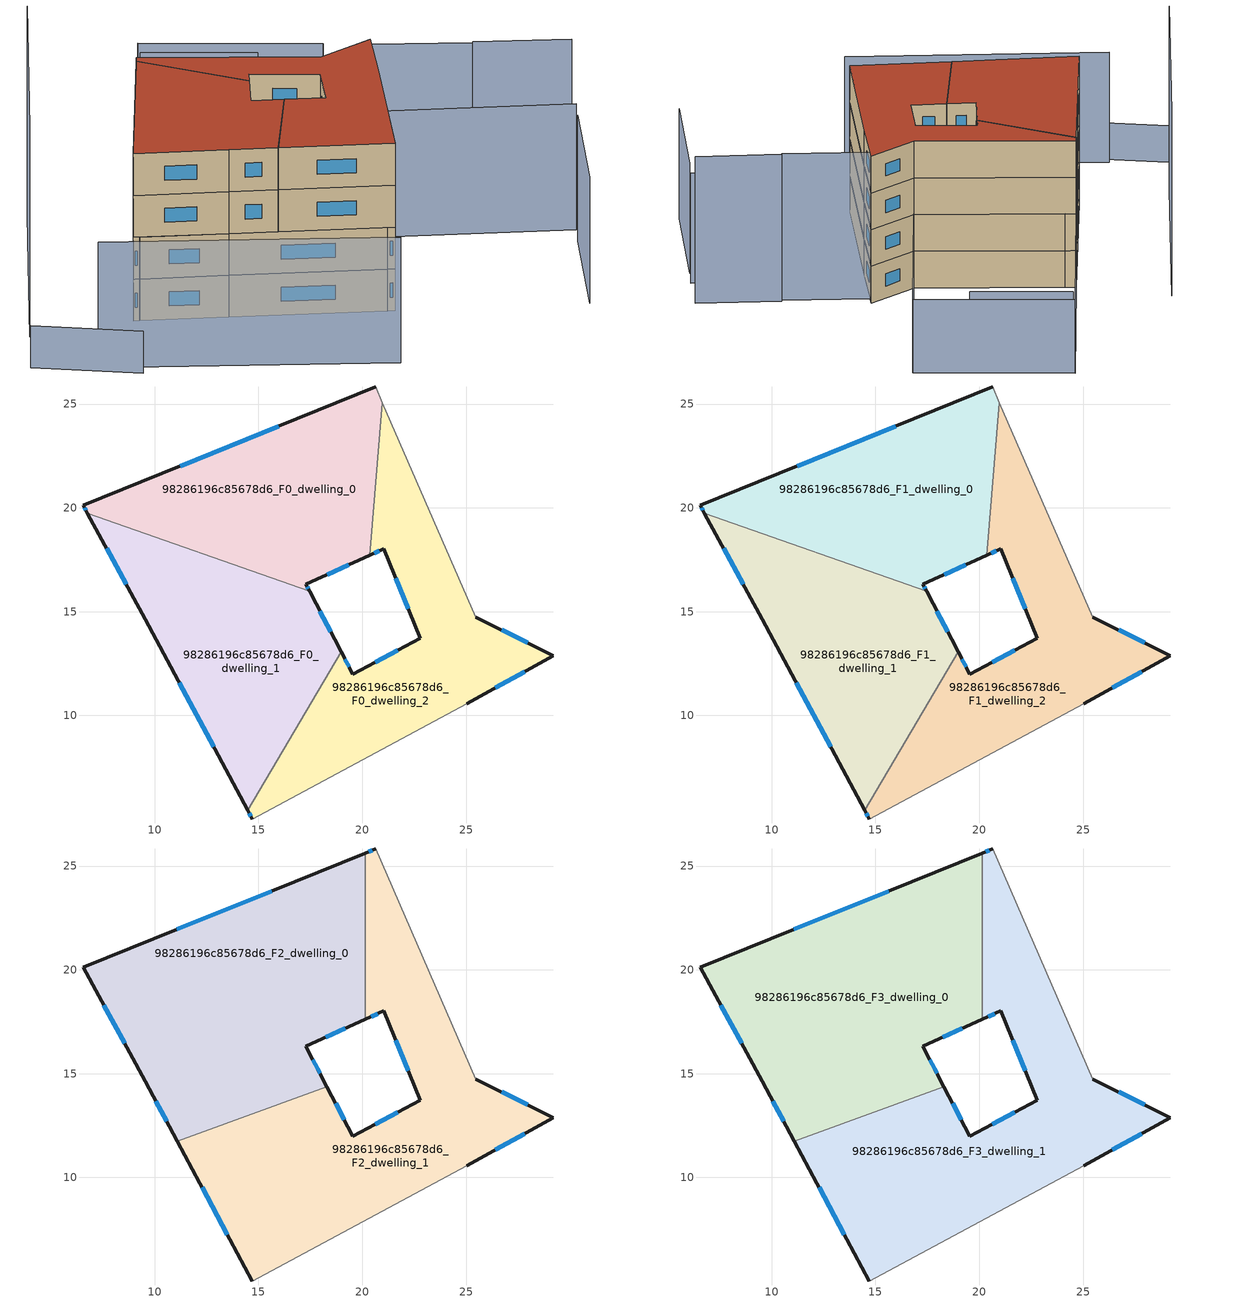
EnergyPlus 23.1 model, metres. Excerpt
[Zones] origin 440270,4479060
98286196c85678d6_F0_dwelling_0
 floor ground (EU_floor_Construction): 20.65,25.82 20.98,25.07 20.36,17.71 17.29,16.31 17.46,15.98 6.76,19.75 6.55,20.13 z0
 wall outside (EU_wall_Construction): 17.46,15.98 17.29,16.31 20.36,17.71 / 20.65,25.82 6.55,20.13 6.76,19.75 z0:3
 wall adiabatic (EU_wall_Construction): 20.98,25.07 20.65,25.82 z0:3
 wall to 98286196c85678d6_F0_dwelling_2 (EU_wall_Construction): 20.36,17.71 20.98,25.07 z0:3
 wall to 98286196c85678d6_F0_dwelling_1 (EU_wall_Construction): 6.76,19.75 17.46,15.98 z0:3
 window (EU_Window_Construction): 18.31,16.78 19.34,17.25 / 17.4,16.09 17.35,16.2 / 6.62,20 6.69,19.87 / 15.98,23.93 11.22,22.02 z0.99:2.01
98286196c85678d6_F0_dwelling_1
 floor ground (EU_floor_Construction): 17.46,15.98 18.98,13.08 14.48,5.43 9.54,14.63 6.76,19.75 z0
 wall outside (EU_wall_Construction): 18.98,13.08 17.46,15.98 / 6.76,19.75 9.54,14.63 14.48,5.43 z0:3
 wall to 98286196c85678d6_F0_dwelling_2 (EU_wall_Construction): 14.48,5.43 18.98,13.08 z0:3
 window (EU_Window_Construction): 18.48,14.04 17.96,15.02 / 11.18,11.58 12.84,8.48 / 7.68,18.05 8.62,16.33 z0.99:2.01
98286196c85678d6_F0_dwelling_2
 floor ground (EU_floor_Construction): 20.98,25.07 25.47,14.74 29.21,12.88 25.03,10.56 14.71,5.01 14.48,5.43 18.98,13.08 19.55,11.98 22.79,13.71 21.04,18.03 20.36,17.71 z0
 wall outside (EU_wall_Construction): 14.48,5.43 14.71,5.01 / 20.36,17.71 21.04,18.03 22.79,13.71 19.55,11.98 18.98,13.08 / 25.03,10.56 29.21,12.88 25.47,14.74 z0:3
 wall adiabatic (EU_wall_Construction): 25.47,14.74 20.98,25.07 / 14.71,5.01 25.03,10.56 z0:3
 window (EU_Window_Construction): 14.56,5.29 14.63,5.15 / 19.36,12.34 19.17,12.71 / 21.72,13.14 20.63,12.55 / 21.62,16.6 22.21,15.14 / 20.59,17.82 20.82,17.92 / 27.97,13.49 26.71,14.12 / 26.41,11.33 27.82,12.11 z0.99:2.01
98286196c85678d6_F1_dwelling_0
 floor to 98286196c85678d6_F0_dwelling_0 (EU_floor_Construction): 20.65,25.82 20.98,25.07 20.36,17.71 17.29,16.31 17.46,15.98 6.76,19.75 6.55,20.13 z3
 wall outside (EU_wall_Construction): 17.46,15.98 17.29,16.31 20.36,17.71 / 20.65,25.82 6.55,20.13 6.76,19.75 z3:6
 wall adiabatic (EU_wall_Construction): 20.98,25.07 20.65,25.82 z3:6
 wall to 98286196c85678d6_F1_dwelling_2 (EU_wall_Construction): 20.36,17.71 20.98,25.07 z3:6
 wall to 98286196c85678d6_F1_dwelling_1 (EU_wall_Construction): 6.76,19.75 17.46,15.98 z3:6
 window (EU_Window_Construction): 18.31,16.78 19.34,17.25 / 17.4,16.09 17.35,16.2 / 6.62,20 6.69,19.87 / 15.98,23.93 11.22,22.02 z3.99:5.01
98286196c85678d6_F1_dwelling_1
 floor to 98286196c85678d6_F0_dwelling_1 (EU_floor_Construction): 17.46,15.98 18.98,13.08 14.48,5.43 9.54,14.63 6.76,19.75 z3
 wall outside (EU_wall_Construction): 18.98,13.08 17.46,15.98 / 6.76,19.75 9.54,14.63 14.48,5.43 z3:6
 wall to 98286196c85678d6_F1_dwelling_2 (EU_wall_Construction): 14.48,5.43 18.98,13.08 z3:6
 window (EU_Window_Construction): 18.48,14.04 17.96,15.02 / 11.18,11.58 12.84,8.48 / 7.68,18.05 8.62,16.33 z3.99:5.01
98286196c85678d6_F1_dwelling_2
 floor to 98286196c85678d6_F0_dwelling_2 (EU_floor_Construction): 20.98,25.07 25.47,14.74 29.21,12.88 25.03,10.56 14.71,5.01 14.48,5.43 18.98,13.08 19.55,11.98 22.79,13.71 21.04,18.03 20.36,17.71 z3
 wall outside (EU_wall_Construction): 14.48,5.43 14.71,5.01 / 20.36,17.71 21.04,18.03 22.79,13.71 19.55,11.98 18.98,13.08 / 25.03,10.56 29.21,12.88 25.47,14.74 z3:6
 wall adiabatic (EU_wall_Construction): 25.47,14.74 20.98,25.07 / 14.71,5.01 25.03,10.56 z3:6
 window (EU_Window_Construction): 14.56,5.29 14.63,5.15 / 19.36,12.34 19.17,12.71 / 21.72,13.14 20.63,12.55 / 21.62,16.6 22.21,15.14 / 20.59,17.82 20.82,17.92 / 27.97,13.49 26.71,14.12 / 26.41,11.33 27.82,12.11 z3.99:5.01
98286196c85678d6_F2_dwelling_0
 floor to 98286196c85678d6_F1_dwelling_0 (EU_floor_Construction): 20.13,25.61 20.13,17.61 17.29,16.31 17.46,15.98 6.76,19.75 6.55,20.13 z6
 floor to 98286196c85678d6_F1_dwelling_1 (EU_floor_Construction): 17.46,15.98 18.3,14.37 11.09,11.75 9.54,14.63 6.76,19.75 z6
 wall outside (EU_wall_Construction): 20.13,25.61 6.55,20.13 9.54,14.63 11.09,11.75 / 18.3,14.37 17.29,16.31 20.13,17.61 z6:9
 wall to 98286196c85678d6_F2_dwelling_1 (EU_wall_Construction): 20.13,17.61 20.13,25.61 / 11.09,11.75 18.3,14.37 z6:9
 window (EU_Window_Construction): 15.63,23.79 11.05,21.95 / 18.23,16.74 19.19,17.18 / 17.97,15.02 17.63,15.67 / 10.06,13.68 10.58,12.7 / 7.54,18.31 8.55,16.45 z6.99:8.01
98286196c85678d6_F2_dwelling_1
 floor to 98286196c85678d6_F1_dwelling_0 (EU_floor_Construction): 20.65,25.82 20.98,25.07 20.36,17.71 20.13,17.61 20.13,25.61 z6
 floor to 98286196c85678d6_F1_dwelling_2 (EU_floor_Construction): 20.98,25.07 25.47,14.74 29.21,12.88 25.03,10.56 14.71,5.01 14.48,5.43 18.98,13.08 19.55,11.98 22.79,13.71 21.04,18.03 20.36,17.71 z6
 floor to 98286196c85678d6_F1_dwelling_1 (EU_floor_Construction): 18.3,14.37 18.98,13.08 14.48,5.43 11.09,11.75 z6
 wall outside (EU_wall_Construction): 11.09,11.75 14.71,5.01 / 20.13,17.61 21.04,18.03 22.79,13.71 19.55,11.98 18.3,14.37 / 20.65,25.82 20.13,25.61 / 25.03,10.56 29.21,12.88 25.47,14.74 z6:9
 wall adiabatic (EU_wall_Construction): 25.47,14.74 20.65,25.82 / 14.71,5.01 25.03,10.56 z6:9
 window (EU_Window_Construction): 12.29,9.51 13.51,7.24 / 19.14,12.77 18.72,13.58 / 21.72,13.14 20.63,12.55 / 21.62,16.6 22.21,15.14 / 20.44,17.75 20.74,17.89 / 20.48,25.75 20.3,25.68 / 27.97,13.49 26.71,14.12 / 26.41,11.33 27.82,12.11 z6.99:8.01
98286196c85678d6_F3_dwelling_0
 floor to 98286196c85678d6_F2_dwelling_0 (EU_floor_Construction): 20.13,25.61 20.13,17.61 17.29,16.31 18.3,14.37 11.09,11.75 9.54,14.63 6.55,20.13 z9
 wall outside (EU_wall_Construction): 20.13,25.61 6.55,20.13 9.54,14.63 11.09,11.75 / 18.3,14.37 17.29,16.31 20.13,17.61 z9:12
 wall to 98286196c85678d6_F3_dwelling_1 (EU_wall_Construction): 20.13,17.61 20.13,25.61 / 11.09,11.75 18.3,14.37 z9:12
 window (EU_Window_Construction): 15.63,23.79 11.05,21.95 / 18.23,16.74 19.19,17.18 / 17.97,15.02 17.63,15.67 / 10.06,13.68 10.58,12.7 / 7.54,18.31 8.55,16.45 z9.99:11.01
 roof outside (EU_roof_Construction): 18.3,14.37 17.29,16.31 20.13,17.61 20.13,25.61 6.55,20.13 9.54,14.63 11.09,11.75 z12
98286196c85678d6_F3_dwelling_1
 floor to 98286196c85678d6_F2_dwelling_1 (EU_floor_Construction): 20.65,25.82 25.47,14.74 29.21,12.88 25.03,10.56 14.71,5.01 11.09,11.75 18.3,14.37 19.55,11.98 22.79,13.71 21.04,18.03 20.13,17.61 20.13,25.61 z9
 wall outside (EU_wall_Construction): 11.09,11.75 14.71,5.01 / 20.13,17.61 21.04,18.03 22.79,13.71 19.55,11.98 18.3,14.37 / 20.65,25.82 20.13,25.61 / 25.03,10.56 29.21,12.88 25.47,14.74 z9:12
 wall adiabatic (EU_wall_Construction): 25.47,14.74 20.65,25.82 / 14.71,5.01 25.03,10.56 z9:12
 window (EU_Window_Construction): 12.29,9.51 13.51,7.24 / 19.14,12.77 18.72,13.58 / 21.72,13.14 20.63,12.55 / 21.62,16.6 22.21,15.14 / 20.44,17.75 20.74,17.89 / 20.48,25.75 20.3,25.68 / 27.97,13.49 26.71,14.12 / 26.41,11.33 27.82,12.11 z9.99:11.01
 roof outside (EU_roof_Construction): 25.03,10.56 29.21,12.88 25.47,14.74 20.65,25.82 20.13,25.61 20.13,17.61 21.04,18.03 22.79,13.71 19.55,11.98 18.3,14.37 11.09,11.75 14.71,5.01 z12
shading: 20.76,-6.23 29.5,-1.7 / 14.69,5.05 25.03,10.56 / 25.03,10.56 31.13,-0.91 / -1.13,19.35 7.27,1.49 z0:9; 34.36,0.79 31.45,6.56 / 31.34,6.54 28.5,12.54 z0:12; -2.8,23.45 -0.74,16.35 z0:3; 36.64,23.95 33.69,31.06 / 39.58,20.58 25.28,14.65 / 25.28,14.65 20.65,25.82 / 20.65,25.82 34.95,31.75 / 34.95,31.75 39.58,20.58 z0:6; 19.3,32.99 1.66,25.37 z0:15
[Building]
EU S2 Campaign: North Axis=0; Terrain=City; Solar Distribution=FullExterior
[Site:Location]
Madrid: Latitude=40.5; Longitude=-3.5; Time Zone=1; Elevation=609
[SizingPeriod:WeatherFileDays]
AnnualSizingPeriod: Begin Month=1; Begin Day of Month=1; End Month=12; End Day of Month=31; Day of Week for Start Day=Monday; Use Weather File Daylight Saving Period=No; Use Weather File Rain and Snow Indicators=No
[MATERIAL]
EU_InternalMass_Material: Roughness=MediumRough; Thickness=0.1; Conductivity=1; Density=1800; Specific Heat=900; Thermal Absorptance=0.9; Solar Absorptance=0.7; Visible Absorptance=0.7
[MATERIAL:NOMASS] Roughness=MediumRough; Thermal Absorptance=0.9; Solar Absorptance=0.7; Visible Absorptance=0.7
Name | Thermal Resistance
EU_wall_NoMass | 0.609216
EU_roof_NoMass | 0.513268
EU_floor_NoMass | 0.568163
[WINDOWMATERIAL:SIMPLEGLAZINGSYSTEM]
EU_Window_SimpleGlazing: UFactor=5.50606; Solar Heat Gain Coefficient=0.85; Visible Transmittance=0.85
[CONSTRUCTION]
EU_wall_Construction: EU_wall_NoMass
EU_roof_Construction: EU_roof_NoMass
EU_floor_Construction: EU_floor_NoMass
EU_InternalMass_Construction: EU_InternalMass_Material
EU_Window_Construction: EU_Window_SimpleGlazing
[ZONE] Type=1; Multiplier=1; Ceiling Height=autocalculate; Floor Area=autocalculate; Part of Total Floor Area=Yes
Name | Volume
98286196c85678d6_F0_dwelling_0; 98286196c85678d6_F1_dwelling_0 | 222.665
98286196c85678d6_F2_dwelling_0 | 333.987
98286196c85678d6_F3_dwelling_0 | 333.992
98286196c85678d6_F0_dwelling_1; 98286196c85678d6_F1_dwelling_1 | 222.66
98286196c85678d6_F2_dwelling_1 | 334.004
98286196c85678d6_F3_dwelling_1 | 334.007
98286196c85678d6_F0_dwelling_2 | 222.675
98286196c85678d6_F1_dwelling_2 | 222.676
[INTERNALMASS] Construction=EU_InternalMass_Construction
Name | Zone or ZoneList | Surface Area
98286196c85678d6_F0_dwelling_0_EU_InternalMass | 98286196c85678d6_F0_dwelling_0 | 74.2218
98286196c85678d6_F0_dwelling_1_EU_InternalMass | 98286196c85678d6_F0_dwelling_1 | 74.2199
98286196c85678d6_F0_dwelling_2_EU_InternalMass | 98286196c85678d6_F0_dwelling_2 | 74.2253
98286196c85678d6_F1_dwelling_0_EU_InternalMass | 98286196c85678d6_F1_dwelling_0 | 74.2218
98286196c85678d6_F1_dwelling_1_EU_InternalMass | 98286196c85678d6_F1_dwelling_1 | 74.2199
98286196c85678d6_F1_dwelling_2_EU_InternalMass | 98286196c85678d6_F1_dwelling_2 | 74.2253
98286196c85678d6_F2_dwelling_0_EU_InternalMass | 98286196c85678d6_F2_dwelling_0 | 111.331
98286196c85678d6_F2_dwelling_1_EU_InternalMass | 98286196c85678d6_F2_dwelling_1 | 111.336
98286196c85678d6_F3_dwelling_0_EU_InternalMass | 98286196c85678d6_F3_dwelling_0 | 111.331
98286196c85678d6_F3_dwelling_1_EU_InternalMass | 98286196c85678d6_F3_dwelling_1 | 111.336
[OTHEREQUIPMENT] Fuel Type=Electricity; Design Level Calculation Method=Watts/Area; Power per Zone Floor Area=1; Fraction Latent=0; Fraction Radiant=0; Fraction Lost=0; Carbon Dioxide Generation Rate=0; EndUse Subcategory=EU_Step8_InternalGains
Name | Zone or ZoneList or Space or SpaceList | Schedule
EU_Step8_InternalGain_98286196c85678d6_F0_dwelling_0_f000 | 98286196c85678d6_F0_dwelling_0 | EU_Step8_GainSchedule_98286196c85678d6_F0_dwelling_0_f000
EU_Step8_InternalGain_98286196c85678d6_F0_dwelling_1_f000 | 98286196c85678d6_F0_dwelling_1 | EU_Step8_GainSchedule_98286196c85678d6_F0_dwelling_1_f000
EU_Step8_InternalGain_98286196c85678d6_F0_dwelling_2_f000 | 98286196c85678d6_F0_dwelling_2 | EU_Step8_GainSchedule_98286196c85678d6_F0_dwelling_2_f000
EU_Step8_InternalGain_98286196c85678d6_F1_dwelling_0_f000 | 98286196c85678d6_F1_dwelling_0 | EU_Step8_GainSchedule_98286196c85678d6_F1_dwelling_0_f000
EU_Step8_InternalGain_98286196c85678d6_F1_dwelling_1_f000 | 98286196c85678d6_F1_dwelling_1 | EU_Step8_GainSchedule_98286196c85678d6_F1_dwelling_1_f000
EU_Step8_InternalGain_98286196c85678d6_F1_dwelling_2_f000 | 98286196c85678d6_F1_dwelling_2 | EU_Step8_GainSchedule_98286196c85678d6_F1_dwelling_2_f000
EU_Step8_InternalGain_98286196c85678d6_F2_dwelling_0_f000 | 98286196c85678d6_F2_dwelling_0 | EU_Step8_GainSchedule_98286196c85678d6_F2_dwelling_0_f000
EU_Step8_InternalGain_98286196c85678d6_F2_dwelling_1_f000 | 98286196c85678d6_F2_dwelling_1 | EU_Step8_GainSchedule_98286196c85678d6_F2_dwelling_1_f000
EU_Step8_InternalGain_98286196c85678d6_F3_dwelling_0_f000 | 98286196c85678d6_F3_dwelling_0 | EU_Step8_GainSchedule_98286196c85678d6_F3_dwelling_0_f000
EU_Step8_InternalGain_98286196c85678d6_F3_dwelling_1_f000 | 98286196c85678d6_F3_dwelling_1 | EU_Step8_GainSchedule_98286196c85678d6_F3_dwelling_1_f000
[ZONEVENTILATION:DESIGNFLOWRATE] Schedule=EU_AlwaysOn; Design Flow Rate Calculation Method=AirChanges/Hour; Air Changes per Hour=0.752966; Ventilation Type=Natural; Fan Pressure Rise=0; Fan Total Efficiency=1; Constant Term Coefficient=1; Temperature Term Coefficient=0; Velocity Term Coefficient=0; Velocity Squared Term Coefficient=0; Minimum Indoor Temperature=-100; Maximum Indoor Temperature=100; Delta Temperature=-100; Minimum Outdoor Temperature=-100; Maximum Outdoor Temperature=100; Maximum Wind Speed=40
Name | Zone or ZoneList or Space or SpaceList
EU_ConstantAir_98286196c85678d6_F0_dwelling_0 | 98286196c85678d6_F0_dwelling_0
EU_ConstantAir_98286196c85678d6_F0_dwelling_1 | 98286196c85678d6_F0_dwelling_1
EU_ConstantAir_98286196c85678d6_F0_dwelling_2 | 98286196c85678d6_F0_dwelling_2
EU_ConstantAir_98286196c85678d6_F1_dwelling_0 | 98286196c85678d6_F1_dwelling_0
EU_ConstantAir_98286196c85678d6_F1_dwelling_1 | 98286196c85678d6_F1_dwelling_1
EU_ConstantAir_98286196c85678d6_F1_dwelling_2 | 98286196c85678d6_F1_dwelling_2
EU_ConstantAir_98286196c85678d6_F2_dwelling_0 | 98286196c85678d6_F2_dwelling_0
EU_ConstantAir_98286196c85678d6_F2_dwelling_1 | 98286196c85678d6_F2_dwelling_1
EU_ConstantAir_98286196c85678d6_F3_dwelling_0 | 98286196c85678d6_F3_dwelling_0
EU_ConstantAir_98286196c85678d6_F3_dwelling_1 | 98286196c85678d6_F3_dwelling_1
[HVACTEMPLATE:THERMOSTAT] Constant Heating Setpoint=20; Constant Cooling Setpoint=50
EU_HeatOnly_98286196c85678d6_F0_dwelling_0; EU_HeatOnly_98286196c85678d6_F0_dwelling_1; EU_HeatOnly_98286196c85678d6_F0_dwelling_2; EU_HeatOnly_98286196c85678d6_F1_dwelling_0; EU_HeatOnly_98286196c85678d6_F1_dwelling_1; EU_HeatOnly_98286196c85678d6_F1_dwelling_2; EU_HeatOnly_98286196c85678d6_F2_dwelling_0; EU_HeatOnly_98286196c85678d6_F2_dwelling_1; EU_HeatOnly_98286196c85678d6_F3_dwelling_0; EU_HeatOnly_98286196c85678d6_F3_dwelling_1
[HVACTEMPLATE:ZONE:IDEALLOADSAIRSYSTEM] System Availability Schedule=EU_AlwaysOn; Maximum Heating Supply Air Temperature=50; Minimum Cooling Supply Air Temperature=13; Maximum Heating Supply Air Humidity Ratio=0.0156; Minimum Cooling Supply Air Humidity Ratio=0.0077; Heating Limit=NoLimit; Cooling Limit=NoLimit; Heating Availability Schedule=EU_AlwaysOn; Cooling Availability Schedule=EU_CoolingOff; Dehumidification Control Type=ConstantSensibleHeatRatio; Cooling Sensible Heat Ratio=0.7; Dehumidification Setpoint=60; Humidification Control Type=None; Humidification Setpoint=30; Outdoor Air Method=None; Outdoor Air Flow Rate per Person=0.00944; Outdoor Air Flow Rate per Zone Floor Area=0; Outdoor Air Flow Rate per Zone=0; Demand Controlled Ventilation Type=None; Outdoor Air Economizer Type=NoEconomizer; Heat Recovery Type=None; Sensible Heat Recovery Effectiveness=0.7; Latent Heat Recovery Effectiveness=0.65
Name | Template Thermostat
98286196c85678d6_F0_dwelling_0 | EU_HeatOnly_98286196c85678d6_F0_dwelling_0
98286196c85678d6_F0_dwelling_1 | EU_HeatOnly_98286196c85678d6_F0_dwelling_1
98286196c85678d6_F0_dwelling_2 | EU_HeatOnly_98286196c85678d6_F0_dwelling_2
98286196c85678d6_F1_dwelling_0 | EU_HeatOnly_98286196c85678d6_F1_dwelling_0
98286196c85678d6_F1_dwelling_1 | EU_HeatOnly_98286196c85678d6_F1_dwelling_1
98286196c85678d6_F1_dwelling_2 | EU_HeatOnly_98286196c85678d6_F1_dwelling_2
98286196c85678d6_F2_dwelling_0 | EU_HeatOnly_98286196c85678d6_F2_dwelling_0
98286196c85678d6_F2_dwelling_1 | EU_HeatOnly_98286196c85678d6_F2_dwelling_1
98286196c85678d6_F3_dwelling_0 | EU_HeatOnly_98286196c85678d6_F3_dwelling_0
98286196c85678d6_F3_dwelling_1 | EU_HeatOnly_98286196c85678d6_F3_dwelling_1
[SIZING:ZONE] Zone Cooling Design Supply Air Temperature Input Method=SupplyAirTemperature; Zone Cooling Design Supply Air Temperature=13; Zone Heating Design Supply Air Temperature Input Method=SupplyAirTemperature; Zone Heating Design Supply Air Temperature=50; Zone Cooling Design Supply Air Humidity Ratio=0.008; Zone Heating Design Supply Air Humidity Ratio=0.008; Cooling Design Air Flow Method=DesignDay; Cooling Design Air Flow Rate=0; Cooling Minimum Air Flow per Zone Floor Area=0.000762; Cooling Minimum Air Flow=0; Cooling Minimum Air Flow Fraction=0.2; Heating Design Air Flow Method=DesignDay; Heating Design Air Flow Rate=0; Heating Maximum Air Flow per Zone Floor Area=0.002032; Heating Maximum Air Flow=0.141576; Heating Maximum Air Flow Fraction=0.3; Account for Dedicated Outdoor Air System=No; Dedicated Outdoor Air System Control Strategy=NeutralSupplyAir; Dedicated Outdoor Air Low Setpoint Temperature for Design=autosize; Dedicated Outdoor Air High Setpoint Temperature for Design=autosize; Zone Load Sizing Method=Sensible Load Only No Latent Load; Zone Latent Cooling Design Supply Air Humidity Ratio Input Method=HumidityRatioDifference; Zone Cooling Design Supply Air Humidity Ratio Difference=0.005; Zone Latent Heating Design Supply Air Humidity Ratio Input Method=HumidityRatioDifference; Zone Humidification Design Supply Air Humidity Ratio Difference=0.005
98286196c85678d6_F0_dwelling_0; 98286196c85678d6_F0_dwelling_1; 98286196c85678d6_F0_dwelling_2; 98286196c85678d6_F1_dwelling_0; 98286196c85678d6_F1_dwelling_1; 98286196c85678d6_F1_dwelling_2; 98286196c85678d6_F2_dwelling_0; 98286196c85678d6_F2_dwelling_1; 98286196c85678d6_F3_dwelling_0; 98286196c85678d6_F3_dwelling_1
[SCHEDULE:CONSTANT]
Name | Hourly Value
EU_AlwaysOn | 1
EU_CoolingOff | 0
[SCHEDULE:FILE] Column Number=1; Rows to Skip at Top=0; Number of Hours of Data=8760; Column Separator=Comma; Interpolate to Timestep=No; Minutes per Item=60; Adjust Schedule for Daylight Savings=Yes
Name | File
EU_Step8_GainSchedule_98286196c85678d6_F0_dwelling_0_f000 | ../../schedules/98286196c85678d6/98286196c85678d6_F0_dwelling_0_f000_gain.csv
EU_Step8_GainSchedule_98286196c85678d6_F0_dwelling_1_f000 | ../../schedules/98286196c85678d6/98286196c85678d6_F0_dwelling_1_f000_gain.csv
EU_Step8_GainSchedule_98286196c85678d6_F0_dwelling_2_f000 | ../../schedules/98286196c85678d6/98286196c85678d6_F0_dwelling_2_f000_gain.csv
EU_Step8_GainSchedule_98286196c85678d6_F1_dwelling_0_f000 | ../../schedules/98286196c85678d6/98286196c85678d6_F1_dwelling_0_f000_gain.csv
EU_Step8_GainSchedule_98286196c85678d6_F1_dwelling_1_f000 | ../../schedules/98286196c85678d6/98286196c85678d6_F1_dwelling_1_f000_gain.csv
EU_Step8_GainSchedule_98286196c85678d6_F1_dwelling_2_f000 | ../../schedules/98286196c85678d6/98286196c85678d6_F1_dwelling_2_f000_gain.csv
EU_Step8_GainSchedule_98286196c85678d6_F2_dwelling_0_f000 | ../../schedules/98286196c85678d6/98286196c85678d6_F2_dwelling_0_f000_gain.csv
EU_Step8_GainSchedule_98286196c85678d6_F2_dwelling_1_f000 | ../../schedules/98286196c85678d6/98286196c85678d6_F2_dwelling_1_f000_gain.csv
EU_Step8_GainSchedule_98286196c85678d6_F3_dwelling_0_f000 | ../../schedules/98286196c85678d6/98286196c85678d6_F3_dwelling_0_f000_gain.csv
EU_Step8_GainSchedule_98286196c85678d6_F3_dwelling_1_f000 | ../../schedules/98286196c85678d6/98286196c85678d6_F3_dwelling_1_f000_gain.csv
